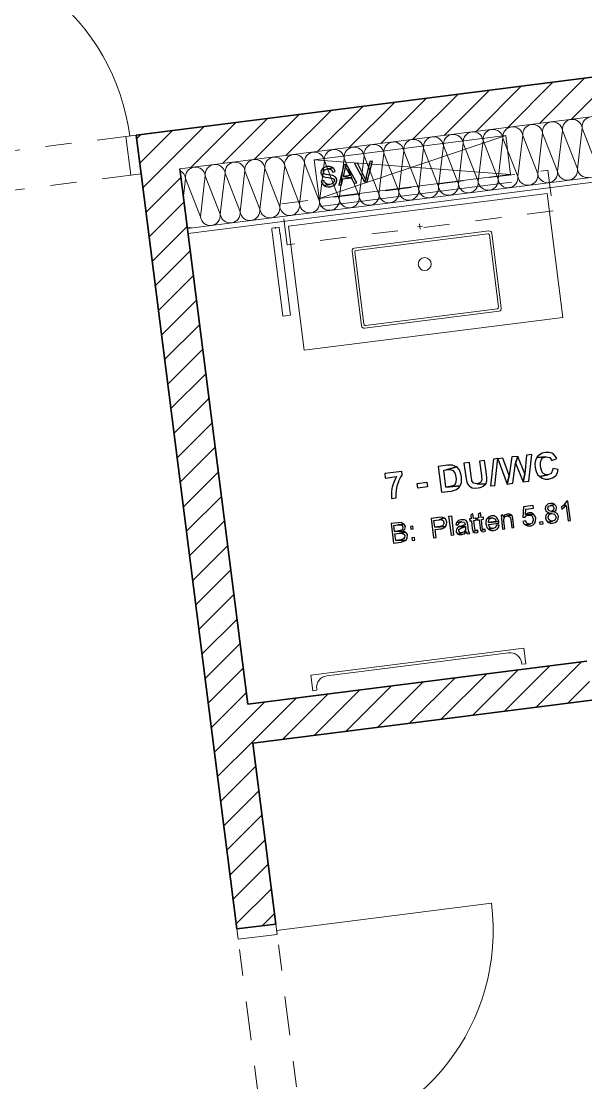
# Model space of a CAD drawing. Header units: metres. Extents: x 2713679.5 to 2713747.3, y 1226017.1 to 1226104.2.
# Drawn here: x 2713703.729 to 2713705.892, y 1226043.195 to 1226047.267 of the extents above; entities that cross this region are included whole.
import ezdxf

# ---------------------------------------------------------------- set-up
doc = ezdxf.new("R2010")
doc.units = ezdxf.units.M
doc.header["$MEASUREMENT"] = 0
doc.linetypes.add('Strich 2', pattern=[0.141111, 0.070556, -0.070556])
doc.linetypes.add('Strichpunkt 3_1_1mm Achsen', pattern=[0.25, 0.15, -0.05, 0, -0.05])
doc.layers.add('haustechnik', color=7, linetype='Continuous', true_color=0x0332dd)
doc.layers.add('texte', color=7, linetype='Continuous', true_color=0x000000)
doc.layers.add('plangrafiken', color=251, linetype='Continuous')
doc.layers.add('waende_stuetzen', color=250, linetype='Continuous')

msp = doc.modelspace()

# ---------------------------------------------------------------- linework, layer by layer
at = {"layer": 'haustechnik', "color": 152, "linetype": 'Continuous', "lineweight": 13, "true_color": 0x0365dd}
for p, q in [((2713704.8515, 1226046.7354), (2713705.5856, 1226046.8286)), ((2713704.8703, 1226046.5866), (2713705.5856, 1226046.8286)), ((2713705.5856, 1226046.8286), (2713705.6045, 1226046.6798)), ((2713705.6045, 1226046.6798), (2713704.8515, 1226046.7354)), ((2713704.8703, 1226046.5866), (2713704.8515, 1226046.7354)), ((2713705.6045, 1226046.6798), (2713704.8703, 1226046.5866)), ((2713705.6082, 1226046.65), (2713704.8741, 1226046.5568))]:
    msp.add_line(p, q, dxfattribs=at)
at = {"layer": 'plangrafiken', "color": 7, "linetype": 'Strich 2', "lineweight": 13}
for p, q in [((2713704.7277, 1226046.5665), (2713705.7476, 1226046.6959)), ((2713705.7476, 1226046.6959), (2713705.7675, 1226046.5392)), ((2713704.7476, 1226046.4097), (2713704.7277, 1226046.5665)), ((2713705.7675, 1226046.5392), (2713704.7476, 1226046.4097))]:
    msp.add_line(p, q, dxfattribs=at)
at = {"layer": 'plangrafiken', "color": 7, "linetype": 'Continuous', "lineweight": 13}
for p, q in [((2713704.7527, 1226046.481), (2713705.7448, 1226046.6069)), ((2713705.7448, 1226046.6069), (2713705.8052, 1226046.1307)), ((2713704.7028, 1226046.4771), (2713704.7034, 1226046.4722)), ((2713704.8131, 1226046.0048), (2713704.7527, 1226046.481)), ((2713705.247, 1226046.4782), (2713705.2668, 1226046.4807)), ((2713705.2582, 1226046.4695), (2713705.2557, 1226046.4893)), ((2713704.6897, 1226046.473), (2713704.6887, 1226046.4728)), ((2713704.6888, 1226046.4724), (2713704.6894, 1226046.4674)), ((2713704.6894, 1226046.4674), (2713704.691, 1226046.4552)), ((2713704.7166, 1226046.4764), (2713704.6897, 1226046.473)), ((2713704.691, 1226046.4552), (2713704.6915, 1226046.4507)), ((2713704.6915, 1226046.4507), (2713704.6917, 1226046.4493)), ((2713704.6923, 1226046.4489), (2713704.6918, 1226046.4485)), ((2713704.6918, 1226046.4483), (2713704.7314, 1226046.1365)), ((2713704.7006, 1226046.4743), (2713704.7056, 1226046.475)), ((2713704.7176, 1226046.476), (2713704.7175, 1226046.4765)), ((2713704.7203, 1226046.4544), (2713704.7176, 1226046.476)), ((2713704.7206, 1226046.4521), (2713704.72, 1226046.4524)), ((2713704.7205, 1226046.453), (2713704.7203, 1226046.4544)), ((2713704.7602, 1226046.1401), (2713704.7206, 1226046.4519)), ((2713705.0053, 1226046.3971), (2713705.5211, 1226046.4625)), ((2713705.0115, 1226046.3878), (2713705.5174, 1226046.452)), ((2713705.523, 1226046.4477), (2713705.5583, 1226046.1699)), ((2713705.5323, 1226046.4539), (2713705.5688, 1226046.1662)), ((2713705.0331, 1226046.0982), (2713704.9966, 1226046.3859)), ((2713705.0424, 1226046.1044), (2713705.0072, 1226046.3822)), ((2713705.5602, 1226046.155), (2713705.0443, 1226046.0895)), ((2713705.5539, 1226046.1643), (2713705.048, 1226046.1001)), ((2713704.7314, 1226046.1365), (2713704.7315, 1226046.1355)), ((2713704.7325, 1226046.1357), (2713704.7594, 1226046.1391)), ((2713704.7603, 1226046.1392), (2713704.7602, 1226046.1401)), ((2713705.8052, 1226046.1307), (2713704.8131, 1226046.0048)), ((2713704.8393, 1226044.7581), (2713705.6548, 1226044.8616)), ((2713705.6548, 1226044.8616), (2713705.6623, 1226044.8021)), ((2713705.5965, 1226044.8442), (2713704.9001, 1226044.7558)), ((2713705.6474, 1226044.8002), (2713705.6468, 1226044.8052)), ((2713705.6623, 1226044.8021), (2713705.6474, 1226044.8002)), ((2713704.8468, 1226044.6986), (2713704.8393, 1226044.7581)), ((2713704.8617, 1226044.7005), (2713704.8468, 1226044.6986)), ((2713704.8611, 1226044.7055), (2713704.8617, 1226044.7005))]:
    msp.add_line(p, q, dxfattribs=at)
msp.add_circle((2713705.2752, 1226046.3356), 0.025, dxfattribs=at)
for centre, radius, start, end in [((2713705.5181, 1226046.447), 0.005, 7.2326, 97.2326), ((2713705.5224, 1226046.4526), 0.01, 7.2326, 97.2326), ((2713705.0065, 1226046.3872), 0.01, 97.2326, 187.2326), ((2713705.0121, 1226046.3828), 0.005, 97.2326, 187.2326), ((2713705.5533, 1226046.1693), 0.005, 277.2326, 7.2326), ((2713705.5589, 1226046.1649), 0.01, 277.2326, 7.2326), ((2713705.043, 1226046.0995), 0.01, 187.2326, 277.2326), ((2713705.0474, 1226046.1051), 0.005, 187.2326, 277.2326), ((2713705.6022, 1226044.7995), 0.045, 7.2326, 97.2326), ((2713704.9057, 1226044.7111), 0.045, 97.2326, 187.2326)]:
    msp.add_arc(centre, radius, start, end, dxfattribs=at)
at = {"layer": 'texte'}
for points in [[(2713705.0174, 1226046.7228), (2713705.0066, 1226046.7214), (2713705.0448, 1226046.6504), (2713705.0489, 1226046.6594), (2713705.0475, 1226046.6625), (2713705.0435, 1226046.6711)], [(2713705.0745, 1226046.73), (2713705.0646, 1226046.7286), (2713705.0511, 1226046.672), (2713705.0506, 1226046.6684), (2713705.0489, 1226046.6594), (2713705.0448, 1226046.6504), (2713705.0547, 1226046.6517)], [(2713704.9009, 1226046.7093), (2713704.896, 1226046.7084), (2713704.8879, 1226046.7048), (2713704.8847, 1226046.703), (2713704.8793, 1226046.6963), (2713704.8784, 1226046.694), (2713704.8775, 1226046.6855), (2713704.8775, 1226046.6846), (2713704.8811, 1226046.6765), (2713704.8825, 1226046.6751), (2713704.8901, 1226046.6706), (2713704.8946, 1226046.6693), (2713704.905, 1226046.6679), (2713704.9113, 1226046.667), (2713704.9189, 1226046.6657), (2713704.9261, 1226046.6621), (2713704.9288, 1226046.6562), (2713704.9274, 1226046.6499), (2713704.9216, 1226046.6441), (2713704.9207, 1226046.6437), (2713704.9117, 1226046.6414), (2713704.8879, 1226046.6374), (2713704.896, 1226046.6333), (2713704.9036, 1226046.632), (2713704.9135, 1226046.6324), (2713704.9194, 1226046.6338), (2713704.9274, 1226046.6374), (2713704.9306, 1226046.6396), (2713704.936, 1226046.6468), (2713704.9373, 1226046.6495), (2713704.9382, 1226046.6585), (2713704.9378, 1226046.6607), (2713704.9337, 1226046.6684), (2713704.9315, 1226046.6706), (2713704.923, 1226046.6751), (2713704.9171, 1226046.676), (2713704.9063, 1226046.6774), (2713704.8973, 1226046.6787), (2713704.8906, 1226046.681), (2713704.887, 1226046.6873), (2713704.887, 1226046.6877), (2713704.8901, 1226046.6958), (2713704.8933, 1226046.6981), (2713704.9027, 1226046.7008), (2713704.9239, 1226046.7044), (2713704.9158, 1226046.7084), (2713704.9104, 1226046.7093)], [(2713704.9239, 1226046.7044), (2713704.9027, 1226046.7008), (2713704.9081, 1226046.7008), (2713704.9158, 1226046.6985), (2713704.9185, 1226046.6967), (2713704.9225, 1226046.6886), (2713704.9319, 1226046.6904), (2713704.931, 1226046.694), (2713704.9265, 1226046.7017)], [(2713704.976, 1226046.7174), (2713704.9652, 1226046.716), (2713704.9459, 1226046.6378), (2713704.9567, 1226046.6392), (2713704.9616, 1226046.663), (2713704.9931, 1226046.667), (2713704.9639, 1226046.6711), (2713704.9693, 1226046.694), (2713704.9702, 1226046.6999), (2713704.9711, 1226046.7089)], [(2713704.976, 1226046.7174), (2713704.9711, 1226046.7089), (2713704.9738, 1226046.703), (2713704.9787, 1226046.694), (2713704.989, 1226046.6747), (2713704.9639, 1226046.6711), (2713704.9931, 1226046.667), (2713705.0043, 1226046.6455), (2713705.0156, 1226046.6468)], [(2713704.8879, 1226046.6558), (2713704.8784, 1226046.6535), (2713704.8798, 1226046.6486), (2713704.8843, 1226046.641), (2713704.8879, 1226046.6374), (2713704.9117, 1226046.6414), (2713704.909, 1226046.641), (2713704.9, 1226046.6423), (2713704.8996, 1226046.6423), (2713704.8919, 1226046.6468), (2713704.8915, 1226046.6477)], [(2713705.5047, 1226045.5818), (2713705.4849, 1226045.5793), (2713705.4923, 1226045.5249), (2713705.4923, 1226045.52), (2713705.4936, 1226045.5076), (2713705.4898, 1226045.4989), (2713705.4886, 1226045.4977), (2713705.4762, 1226045.4928), (2713705.5096, 1226045.4915), (2713705.5133, 1226045.5039), (2713705.5133, 1226045.5138), (2713705.5121, 1226045.5299)], [(2713705.5282, 1226045.4829), (2713705.5405, 1226045.588), (2713705.5541, 1226045.5904), (2713705.543, 1226045.4841), (2713705.5282, 1226045.4829)], [(2713705.5752, 1226045.5904), (2713705.5554, 1226045.588), (2713705.5912, 1226045.4915), (2713705.5987, 1226045.5249)], [(2713705.632, 1226045.5979), (2713705.6086, 1226045.5954), (2713705.5987, 1226045.5249), (2713705.5912, 1226045.4915), (2713705.6135, 1226045.4952), (2713705.6234, 1226045.5719)], [(2713705.632, 1226045.5979), (2713705.6234, 1226045.5719), (2713705.6531, 1226045.5002), (2713705.6592, 1226045.5311)], [(2713705.6852, 1226045.6053), (2713705.6654, 1226045.6028), (2713705.6592, 1226045.5311), (2713705.6531, 1226045.5002), (2713705.6741, 1226045.5026)], [(2713705.705, 1226045.5929), (2713705.7001, 1226045.5818), (2713705.6976, 1226045.5694), (2713705.6988, 1226045.5558), (2713705.6988, 1226045.5533), (2713705.7025, 1226045.5397), (2713705.7075, 1226045.5286), (2713705.7161, 1226045.52), (2713705.747, 1226045.5274), (2713705.7396, 1226045.5274), (2713705.7285, 1226045.5336), (2713705.7273, 1226045.5348), (2713705.7223, 1226045.5447), (2713705.7186, 1226045.5595), (2713705.7186, 1226045.562), (2713705.7186, 1226045.5756), (2713705.7223, 1226045.5855), (2713705.7273, 1226045.5917), (2713705.7396, 1226045.5966)], [(2713705.7384, 1226045.6127), (2713705.726, 1226045.6102), (2713705.7149, 1226045.604), (2713705.7062, 1226045.5954), (2713705.705, 1226045.5929), (2713705.7396, 1226045.5966), (2713705.7409, 1226045.5966), (2713705.7532, 1226045.5929), (2713705.7545, 1226045.5929), (2713705.7619, 1226045.5818), (2713705.7817, 1226045.5892), (2713705.7767, 1226045.5979), (2713705.7693, 1226045.6065), (2713705.7631, 1226045.6102), (2713705.752, 1226045.6127)], [(2713705.3625, 1226045.5645), (2713705.3266, 1226045.5595), (2713705.339, 1226045.4606), (2713705.3761, 1226045.4643), (2713705.3823, 1226045.4656), (2713705.3934, 1226045.4693), (2713705.3971, 1226045.4705), (2713705.407, 1226045.4792), (2713705.4107, 1226045.4853), (2713705.3563, 1226045.4792), (2713705.3489, 1226045.5447), (2713705.3575, 1226045.5459), (2713705.3983, 1226045.5571), (2713705.3934, 1226045.5595), (2713705.3823, 1226045.5645), (2713705.3773, 1226045.5645)], [(2713705.3983, 1226045.5571), (2713705.3575, 1226045.5459), (2713705.3625, 1226045.5472), (2713705.3736, 1226045.5472), (2713705.3835, 1226045.5435), (2713705.3909, 1226045.5348), (2713705.3922, 1226045.5311), (2713705.3946, 1226045.5175), (2713705.3959, 1226045.5113), (2713705.3946, 1226045.4989), (2713705.3909, 1226045.489), (2713705.3835, 1226045.4841), (2713705.3711, 1226045.4816), (2713705.3563, 1226045.4792), (2713705.4107, 1226045.4853), (2713705.4156, 1226045.4977), (2713705.4156, 1226045.5051), (2713705.4156, 1226045.5187), (2713705.4132, 1226045.5311), (2713705.4095, 1226045.5422), (2713705.407, 1226045.5472)], [(2713705.4466, 1226045.5744), (2713705.4255, 1226045.5719), (2713705.433, 1226045.5187), (2713705.4354, 1226045.5051), (2713705.4379, 1226045.494), (2713705.4453, 1226045.4841), (2713705.4466, 1226045.4829), (2713705.4577, 1226045.4767), (2713705.4651, 1226045.4754), (2713705.4799, 1226045.4767), (2713705.4874, 1226045.4779), (2713705.4985, 1226045.4816), (2713705.4997, 1226045.4829), (2713705.5084, 1226045.4915), (2713705.5096, 1226045.4915), (2713705.4762, 1226045.4928), (2713705.475, 1226045.4928), (2713705.4626, 1226045.4952), (2713705.4552, 1226045.5039), (2713705.4552, 1226045.5064), (2713705.4527, 1226045.5212)], [(2713705.7668, 1226045.5509), (2713705.7656, 1226045.5447), (2713705.7606, 1226045.5348), (2713705.7594, 1226045.5323), (2713705.747, 1226045.5274), (2713705.7161, 1226045.52), (2713705.7248, 1226045.5138), (2713705.7372, 1226045.5101), (2713705.7495, 1226045.5101), (2713705.7532, 1226045.5113), (2713705.7656, 1226045.515), (2713705.7755, 1226045.5212), (2713705.778, 1226045.5237), (2713705.7841, 1226045.5348), (2713705.7866, 1226045.5472)], [(2713705.1869, 1226045.5397), (2713705.1226, 1226045.5323), (2713705.1238, 1226045.5138), (2713705.1671, 1226045.52), (2713705.1646, 1226045.515), (2713705.1597, 1226045.5039), (2713705.1547, 1226045.4915), (2713705.151, 1226045.4792), (2713705.1498, 1226045.4742), (2713705.1473, 1226045.4618), (2713705.1473, 1226045.4482), (2713705.1473, 1226045.4359), (2713705.1659, 1226045.4383), (2713705.1659, 1226045.4421), (2713705.1659, 1226045.4544), (2713705.1671, 1226045.468), (2713705.1683, 1226045.4767), (2713705.1708, 1226045.489), (2713705.1758, 1226045.5014), (2713705.1758, 1226045.5039), (2713705.1819, 1226045.5163), (2713705.1894, 1226045.5261)], [(2713705.2487, 1226045.4754), (2713705.2462, 1226045.494), (2713705.2833, 1226045.4989), (2713705.2858, 1226045.4804), (2713705.2487, 1226045.4754)], [(2713705.8237, 1226045.426), (2713705.8188, 1226045.426), (2713705.8175, 1226045.4235), (2713705.8113, 1226045.4149), (2713705.8076, 1226045.4099), (2713705.8175, 1226045.4087), (2713705.8249, 1226045.3506), (2713705.8336, 1226045.3518)], [(2713705.4602, 1226045.3778), (2713705.4515, 1226045.3716), (2713705.4527, 1226045.358), (2713705.4466, 1226045.358), (2713705.4478, 1226045.3506), (2713705.454, 1226045.3506), (2713705.4577, 1226045.3196), (2713705.4589, 1226045.3184), (2713705.4602, 1226045.3097), (2713705.4738, 1226045.3135), (2713705.4701, 1226045.3147), (2713705.4688, 1226045.3159), (2713705.4676, 1226045.3209), (2713705.4639, 1226045.3518), (2713705.4725, 1226045.353), (2713705.4713, 1226045.3604), (2713705.4626, 1226045.3592)], [(2713705.4886, 1226045.3815), (2713705.4799, 1226045.3753), (2713705.4824, 1226045.3617), (2713705.475, 1226045.3604), (2713705.4762, 1226045.3543), (2713705.4837, 1226045.3543), (2713705.4874, 1226045.3233), (2713705.4874, 1226045.3221), (2713705.4898, 1226045.3135), (2713705.5022, 1226045.3172), (2713705.4985, 1226045.3184), (2713705.4973, 1226045.3196), (2713705.496, 1226045.3246), (2713705.4923, 1226045.3555), (2713705.501, 1226045.3567), (2713705.501, 1226045.3642), (2713705.4911, 1226045.3629)], [(2713705.6914, 1226045.4087), (2713705.6543, 1226045.4037), (2713705.6518, 1226045.3642), (2713705.6605, 1226045.3642), (2713705.6654, 1226045.3703), (2713705.6729, 1226045.3728), (2713705.6926, 1226045.3765), (2713705.6617, 1226045.3753), (2713705.663, 1226045.3951), (2713705.6926, 1226045.3988)], [(2713705.6753, 1226045.3815), (2713705.6704, 1226045.3802), (2713705.6617, 1226045.3753), (2713705.6926, 1226045.3765), (2713705.684, 1226045.3815)], [(2713705.7569, 1226045.4173), (2713705.7483, 1226045.4161), (2713705.7421, 1226045.4099), (2713705.7384, 1226045.405), (2713705.7372, 1226045.3963), (2713705.7372, 1226045.3963), (2713705.7409, 1226045.3864), (2713705.7421, 1226045.3864), (2713705.7508, 1226045.3815), (2713705.747, 1226045.3802), (2713705.7606, 1226045.379), (2713705.7631, 1226045.379), (2713705.773, 1226045.3765), (2713705.7742, 1226045.3753), (2713705.778, 1226045.3666), (2713705.7792, 1226045.3642), (2713705.7755, 1226045.3543), (2713705.7742, 1226045.353), (2713705.7656, 1226045.3493), (2713705.747, 1226045.3456), (2713705.747, 1226045.3456), (2713705.7557, 1226045.3419), (2713705.7656, 1226045.3419), (2713705.7656, 1226045.3419), (2713705.7755, 1226045.3444), (2713705.7829, 1226045.3506), (2713705.7866, 1226045.358), (2713705.7879, 1226045.3679), (2713705.7866, 1226045.3703), (2713705.7829, 1226045.379), (2713705.7804, 1226045.3802), (2713705.7718, 1226045.3852), (2713705.7718, 1226045.3852), (2713705.7606, 1226045.3864), (2713705.7606, 1226045.3864), (2713705.7508, 1226045.3889), (2713705.747, 1226045.3975), (2713705.7495, 1226045.4062), (2713705.7569, 1226045.4099), (2713705.773, 1226045.4136), (2713705.7668, 1226045.4173)], [(2713705.747, 1226045.3802), (2713705.7409, 1226045.374), (2713705.7396, 1226045.3716), (2713705.7384, 1226045.3617), (2713705.7409, 1226045.353), (2713705.747, 1226045.3456), (2713705.7656, 1226045.3493), (2713705.7569, 1226045.3506), (2713705.7508, 1226045.3555), (2713705.7483, 1226045.3629), (2713705.7483, 1226045.3654), (2713705.7508, 1226045.374), (2713705.752, 1226045.3753), (2713705.7606, 1226045.379)], [(2713705.773, 1226045.4136), (2713705.7569, 1226045.4099), (2713705.7668, 1226045.4074), (2713705.7705, 1226045.4), (2713705.7693, 1226045.3914), (2713705.7606, 1226045.3864), (2713705.7718, 1226045.3852), (2713705.7792, 1226045.3914), (2713705.7804, 1226045.4013), (2713705.7792, 1226045.4062)], [(2713705.8076, 1226045.4099), (2713705.799, 1226045.4037), (2713705.8002, 1226045.3951), (2713705.8015, 1226045.3951), (2713705.8089, 1226045.4013), (2713705.8101, 1226045.4013), (2713705.8175, 1226045.4087)], [(2713705.1745, 1226045.3431), (2713705.1461, 1226045.3407), (2713705.156, 1226045.2652), (2713705.1844, 1226045.2689), (2713705.1869, 1226045.2702), (2713705.1955, 1226045.2726), (2713705.2042, 1226045.2764), (2713705.1646, 1226045.2751), (2713705.1609, 1226045.3011), (2713705.1782, 1226045.3036), (2713705.2017, 1226045.3073), (2713705.1931, 1226045.311), (2713705.1931, 1226045.311), (2713705.1597, 1226045.3097), (2713705.1572, 1226045.332), (2713705.172, 1226045.3345), (2713705.1968, 1226045.3382), (2713705.1881, 1226045.3431), (2713705.1844, 1226045.3444)], [(2713705.1968, 1226045.3382), (2713705.172, 1226045.3345), (2713705.1745, 1226045.3345), (2713705.1832, 1226045.3345), (2713705.1894, 1226045.332), (2713705.1918, 1226045.3258), (2713705.1906, 1226045.3184), (2713705.1856, 1226045.3147), (2713705.1758, 1226045.3122), (2713705.1597, 1226045.3097), (2713705.1931, 1226045.311), (2713705.1992, 1226045.3184), (2713705.2017, 1226045.3283), (2713705.2017, 1226045.3283), (2713705.1968, 1226045.337)], [(2713705.3279, 1226045.3629), (2713705.2994, 1226045.3592), (2713705.3093, 1226045.285), (2713705.3192, 1226045.2863), (2713705.3155, 1226045.3172), (2713705.334, 1226045.3196), (2713705.3402, 1226045.3196), (2713705.3489, 1226045.3233), (2713705.3551, 1226045.3283), (2713705.3142, 1226045.3258), (2713705.3105, 1226045.3518), (2713705.3303, 1226045.3543), (2713705.3489, 1226045.3617), (2713705.3489, 1226045.3617), (2713705.339, 1226045.3642), (2713705.339, 1226045.3642)], [(2713705.3489, 1226045.3617), (2713705.3303, 1226045.3543), (2713705.339, 1226045.3555), (2713705.3464, 1226045.3518), (2713705.3489, 1226045.3431), (2713705.3501, 1226045.3419), (2713705.3464, 1226045.3332), (2713705.3439, 1226045.3308), (2713705.334, 1226045.3283), (2713705.3142, 1226045.3258), (2713705.3551, 1226045.3283), (2713705.3588, 1226045.3357), (2713705.36, 1226045.3456), (2713705.36, 1226045.3456), (2713705.3563, 1226045.3555)], [(2713705.3773, 1226045.2937), (2713705.3674, 1226045.3679), (2713705.3773, 1226045.3691), (2713705.386, 1226045.2949), (2713705.3773, 1226045.2937)], [(2713705.3971, 1226045.3444), (2713705.3946, 1226045.3357), (2713705.4033, 1226045.3345), (2713705.407, 1226045.3431), (2713705.407, 1226045.3431), (2713705.4156, 1226045.3468)], [(2713705.4169, 1226045.3543), (2713705.4132, 1226045.3543), (2713705.4045, 1226045.3518), (2713705.4045, 1226045.3518), (2713705.3971, 1226045.3444), (2713705.3971, 1226045.3444), (2713705.4156, 1226045.3468), (2713705.4181, 1226045.3468), (2713705.4268, 1226045.3456), (2713705.4305, 1226045.3382), (2713705.4305, 1226045.3357), (2713705.4255, 1226045.3332), (2713705.4144, 1226045.3295), (2713705.407, 1226045.3283), (2713705.4317, 1226045.3283), (2713705.4317, 1226045.3246), (2713705.4317, 1226045.3159), (2713705.4268, 1226045.3085), (2713705.4354, 1226045.3085), (2713705.4379, 1226045.3011), (2713705.4478, 1226045.3023), (2713705.4441, 1226045.3085), (2713705.4429, 1226045.3122), (2713705.4416, 1226045.3246), (2713705.4404, 1226045.337), (2713705.4379, 1226045.3456), (2713705.4342, 1226045.3518), (2713705.428, 1226045.3543), (2713705.4268, 1226045.3543)], [(2713705.5146, 1226045.3592), (2713705.5121, 1226045.3567), (2713705.5096, 1226045.3481), (2713705.5096, 1226045.337), (2713705.5109, 1226045.3345), (2713705.5133, 1226045.3246), (2713705.5195, 1226045.3184), (2713705.5381, 1226045.3209), (2713705.5356, 1226045.3209), (2713705.5257, 1226045.3233), (2713705.5232, 1226045.3271), (2713705.5195, 1226045.337), (2713705.5591, 1226045.3419), (2713705.5591, 1226045.3444), (2713705.5591, 1226045.3481), (2713705.5195, 1226045.3444), (2713705.5195, 1226045.3481), (2713705.522, 1226045.3567), (2713705.5232, 1226045.358), (2713705.5319, 1226045.3617)], [(2713705.5319, 1226045.3691), (2713705.5306, 1226045.3691), (2713705.5208, 1226045.3654), (2713705.5146, 1226045.3592), (2713705.5319, 1226045.3617), (2713705.5356, 1226045.3617), (2713705.5442, 1226045.358), (2713705.5455, 1226045.358), (2713705.5492, 1226045.3481), (2713705.5195, 1226045.3444), (2713705.5591, 1226045.3481), (2713705.5554, 1226045.3567), (2713705.5504, 1226045.3642), (2713705.5492, 1226045.3642), (2713705.5418, 1226045.3691)], [(2713705.5752, 1226045.374), (2713705.5677, 1226045.3728), (2713705.5739, 1226045.3184), (2713705.5826, 1226045.3196), (2713705.5789, 1226045.3493), (2713705.5789, 1226045.3555), (2713705.5813, 1226045.3642), (2713705.5826, 1226045.3654), (2713705.5764, 1226045.3666)], [(2713705.5925, 1226045.3765), (2713705.5912, 1226045.3765), (2713705.5826, 1226045.3728), (2713705.5764, 1226045.3666), (2713705.5826, 1226045.3654), (2713705.5912, 1226045.3691), (2713705.6086, 1226045.3728), (2713705.6011, 1226045.3765)], [(2713705.6086, 1226045.3728), (2713705.5912, 1226045.3691), (2713705.5974, 1226045.3679), (2713705.6024, 1226045.3642), (2713705.6048, 1226045.3555), (2713705.6086, 1226045.3233), (2713705.6172, 1226045.3246), (2713705.6135, 1226045.358), (2713705.6123, 1226045.3666)], [(2713705.6617, 1226045.3506), (2713705.6518, 1226045.3481), (2713705.6555, 1226045.3407), (2713705.6617, 1226045.3345), (2713705.6778, 1226045.3382), (2713705.6778, 1226045.3382), (2713705.6679, 1226045.3407), (2713705.6667, 1226045.3419)], [(2713705.6926, 1226045.3765), (2713705.6729, 1226045.3728), (2713705.6766, 1226045.3728), (2713705.6852, 1226045.3703), (2713705.6877, 1226045.3679), (2713705.6914, 1226045.358), (2713705.6914, 1226045.353), (2713705.6889, 1226045.3444), (2713705.6865, 1226045.3419), (2713705.6778, 1226045.3382), (2713705.6617, 1226045.3345), (2713705.6691, 1226045.3308), (2713705.679, 1226045.3308), (2713705.6827, 1226045.3308), (2713705.6914, 1226045.3357), (2713705.6976, 1226045.3419), (2713705.7001, 1226045.3506), (2713705.7013, 1226045.3604), (2713705.6976, 1226045.3691)], [(2713705.7174, 1226045.337), (2713705.7161, 1226045.3468), (2713705.7273, 1226045.3481), (2713705.7285, 1226045.3382), (2713705.7174, 1226045.337)], [(2713705.2017, 1226045.3073), (2713705.1782, 1226045.3036), (2713705.1795, 1226045.3036), (2713705.1894, 1226045.3036), (2713705.1955, 1226045.2999), (2713705.1992, 1226045.2937), (2713705.198, 1226045.2863), (2713705.1955, 1226045.2825), (2713705.1894, 1226045.2788), (2713705.1832, 1226045.2776), (2713705.1646, 1226045.2751), (2713705.2042, 1226045.2764), (2713705.2079, 1226045.285), (2713705.2079, 1226045.285), (2713705.2091, 1226045.2949), (2713705.2091, 1226045.2974), (2713705.2042, 1226045.3048)], [(2713705.2302, 1226045.3295), (2713705.2203, 1226045.3283), (2713705.2215, 1226045.3184), (2713705.2314, 1226045.3196)], [(2713705.407, 1226045.3283), (2713705.4008, 1226045.3233), (2713705.3971, 1226045.3184), (2713705.3959, 1226045.311), (2713705.3959, 1226045.3073), (2713705.402, 1226045.2999), (2713705.4169, 1226045.3048), (2713705.4095, 1226045.306), (2713705.4058, 1226045.3122), (2713705.4058, 1226045.3172), (2713705.4095, 1226045.3196), (2713705.4169, 1226045.3233), (2713705.4231, 1226045.3246), (2713705.4317, 1226045.3283)], [(2713705.4268, 1226045.3085), (2713705.4169, 1226045.3048), (2713705.402, 1226045.2999), (2713705.4058, 1226045.2986), (2713705.4156, 1226045.2974), (2713705.4169, 1226045.2974), (2713705.4255, 1226045.3011), (2713705.4268, 1226045.3011), (2713705.4354, 1226045.3085)], [(2713705.4775, 1226045.3147), (2713705.4738, 1226045.3135), (2713705.4602, 1226045.3097), (2713705.4651, 1226045.306), (2713705.4725, 1226045.3048), (2713705.4799, 1226045.3073)], [(2713705.5059, 1226045.3184), (2713705.5022, 1226045.3172), (2713705.4898, 1226045.3135), (2713705.4936, 1226045.3097), (2713705.5022, 1226045.3085), (2713705.5084, 1226045.311)], [(2713705.5504, 1226045.3332), (2713705.5504, 1226045.3332), (2713705.5467, 1226045.3246), (2713705.5381, 1226045.3209), (2713705.5195, 1226045.3184), (2713705.5208, 1226045.3172), (2713705.5294, 1226045.3135), (2713705.5393, 1226045.3135), (2713705.5455, 1226045.3147), (2713705.5541, 1226045.3196), (2713705.5579, 1226045.3246), (2713705.5603, 1226045.3332)], [(2713705.2363, 1226045.2863), (2713705.2252, 1226045.285), (2713705.2265, 1226045.2751), (2713705.2376, 1226045.2764)]]:
    msp.add_lwpolyline(points, close=True, dxfattribs=at)
at = {"layer": 'waende_stuetzen', "color": 7, "linetype": 'Continuous', "lineweight": 35}
for p, q in [((2713707.4924, 1226047.252), (2713704.1691, 1226046.8303)), ((2713704.1691, 1226046.8303), (2713704.188, 1226046.6814)), ((2713704.188, 1226046.6814), (2713704.5556, 1226043.7847)), ((2713704.5974, 1226044.6468), (2713704.3368, 1226046.7003)), ((2713705.897, 1226044.8117), (2713704.5974, 1226044.6468)), ((2713704.6163, 1226044.498), (2713705.9158, 1226044.6629)), ((2713704.7044, 1226043.8036), (2713704.6163, 1226044.498)), ((2713704.7044, 1226043.8036), (2713704.5556, 1226043.7847))]:
    msp.add_line(p, q, dxfattribs=at)
at = {"layer": 'waende_stuetzen', "color": 7, "linetype": 'Continuous', "lineweight": 18}
for p, q in [((2713707.5064, 1226047.1026), (2713704.3368, 1226046.7003)), ((2713704.3657, 1226046.4722), (2713707.5353, 1226046.8744)), ((2713704.3683, 1226046.4523), (2713707.5378, 1226046.8546)), ((2713704.3683, 1226046.4523), (2713704.3657, 1226046.4722))]:
    msp.add_line(p, q, dxfattribs=at)
at = {"layer": 'waende_stuetzen', "color": 18, "linetype": 'Continuous', "lineweight": 0, "true_color": 0x000000}
for p, q in [((2713705.7148, 1226046.8752), (2713705.888, 1226047.0484)), ((2713705.8363, 1226046.8906), (2713706.0095, 1226047.0638)), ((2713705.4718, 1226046.8444), (2713705.645, 1226047.0176)), ((2713705.5933, 1226046.8598), (2713705.7665, 1226047.033)), ((2713705.1074, 1226046.7981), (2713705.2806, 1226046.9713)), ((2713705.2289, 1226046.8135), (2713705.4021, 1226046.9867)), ((2713705.3504, 1226046.829), (2713705.5235, 1226047.0021)), ((2713704.7429, 1226046.7519), (2713704.9161, 1226046.9251)), ((2713704.8644, 1226046.7673), (2713705.0376, 1226046.9405)), ((2713704.9859, 1226046.7827), (2713705.1591, 1226046.9559)), ((2713704.5, 1226046.721), (2713704.6732, 1226046.8942)), ((2713704.6215, 1226046.7365), (2713704.7946, 1226046.9096)), ((2713704.1828, 1226046.7221), (2713704.3087, 1226046.848)), ((2713704.257, 1226046.6902), (2713704.4302, 1226046.8634)), ((2713704.3785, 1226046.7056), (2713704.5517, 1226046.8788)), ((2713704.1709, 1226046.8162), (2713704.1872, 1226046.8326)), ((2713704.1948, 1226046.628), (2713704.257, 1226046.6902)), ((2713704.2067, 1226046.5338), (2713704.3409, 1226046.668)), ((2713704.2187, 1226046.4397), (2713704.3528, 1226046.5739)), ((2713704.2306, 1226046.3456), (2713704.3648, 1226046.4798)), ((2713704.2425, 1226046.2515), (2713704.3767, 1226046.3857)), ((2713704.2545, 1226046.1574), (2713704.3887, 1226046.2915)), ((2713704.2664, 1226046.0632), (2713704.4006, 1226046.1974)), ((2713704.2784, 1226045.9691), (2713704.4126, 1226046.1033)), ((2713704.2903, 1226045.875), (2713704.4245, 1226046.0092)), ((2713704.3023, 1226045.7809), (2713704.4364, 1226045.915)), ((2713704.3142, 1226045.6867), (2713704.4484, 1226045.8209)), ((2713704.3262, 1226045.5926), (2713704.4603, 1226045.7268)), ((2713704.3381, 1226045.4985), (2713704.4723, 1226045.6327)), ((2713704.35, 1226045.4044), (2713704.4842, 1226045.5386)), ((2713704.362, 1226045.3103), (2713704.4962, 1226045.4444)), ((2713704.3739, 1226045.2161), (2713704.5081, 1226045.3503)), ((2713704.3859, 1226045.122), (2713704.5201, 1226045.2562)), ((2713704.3978, 1226045.0279), (2713704.532, 1226045.1621)), ((2713704.4098, 1226044.9338), (2713704.5439, 1226045.068)), ((2713704.4217, 1226044.8397), (2713704.5559, 1226044.9738)), ((2713704.4337, 1226044.7455), (2713704.5678, 1226044.8797)), ((2713705.7029, 1226044.6359), (2713705.8761, 1226044.8091)), ((2713704.4456, 1226044.6514), (2713704.5798, 1226044.7856)), ((2713705.4599, 1226044.6051), (2713705.6331, 1226044.7782)), ((2713705.5814, 1226044.6205), (2713705.7546, 1226044.7937)), ((2713705.0955, 1226044.5588), (2713705.2686, 1226044.732)), ((2713705.2169, 1226044.5742), (2713705.3901, 1226044.7474)), ((2713705.3384, 1226044.5896), (2713705.5116, 1226044.7628)), ((2713705.8244, 1226044.6513), (2713705.9069, 1226044.7338)), ((2713704.4575, 1226044.5573), (2713704.5917, 1226044.6915)), ((2713704.731, 1226044.5126), (2713704.9042, 1226044.6857)), ((2713704.8525, 1226044.528), (2713705.0257, 1226044.7012)), ((2713704.974, 1226044.5434), (2713705.1472, 1226044.7166)), ((2713704.6037, 1226044.5973), (2713704.6612, 1226044.6549)), ((2713704.6156, 1226044.5032), (2713704.7827, 1226044.6703)), ((2713704.4695, 1226044.4632), (2713704.6037, 1226044.5973)), ((2713704.4814, 1226044.369), (2713704.6156, 1226044.5032)), ((2713704.4934, 1226044.2749), (2713704.6276, 1226044.4091)), ((2713704.5053, 1226044.1808), (2713704.6395, 1226044.315)), ((2713704.5173, 1226044.0867), (2713704.6514, 1226044.2209)), ((2713704.5292, 1226043.9926), (2713704.6634, 1226044.1267)), ((2713704.5412, 1226043.8984), (2713704.6753, 1226044.0326)), ((2713704.5531, 1226043.8043), (2713704.6873, 1226043.9385)), ((2713704.6517, 1226043.7969), (2713704.6992, 1226043.8444))]:
    msp.add_line(p, q, dxfattribs=at)
at = {"layer": 'waende_stuetzen', "color": 7, "linetype": 'Continuous', "lineweight": 13}
for p, q in [((2713705.7845, 1226046.6909), (2713705.8032, 1226046.8478)), ((2713705.8605, 1226046.7005), (2713705.8032, 1226046.8478)), ((2713705.8605, 1226046.7005), (2713705.8792, 1226046.8574)), ((2713705.9366, 1226046.7102), (2713705.8792, 1226046.8574)), ((2713704.1294, 1226046.8252), (2713704.1691, 1226046.8303)), ((2713704.1483, 1226046.6764), (2713704.1294, 1226046.8252)), ((2713705.4802, 1226046.6522), (2713705.499, 1226046.8092)), ((2713705.5563, 1226046.6619), (2713705.499, 1226046.8092)), ((2713705.5563, 1226046.6619), (2713705.575, 1226046.8188)), ((2713705.6323, 1226046.6715), (2713705.575, 1226046.8188)), ((2713705.6323, 1226046.6715), (2713705.6511, 1226046.8285)), ((2713705.7084, 1226046.6812), (2713705.6511, 1226046.8285)), ((2713705.7084, 1226046.6812), (2713705.7271, 1226046.8381)), ((2713705.7845, 1226046.6909), (2713705.7271, 1226046.8381)), ((2713705.176, 1226046.6136), (2713705.1947, 1226046.7706)), ((2713705.2521, 1226046.6233), (2713705.1947, 1226046.7706)), ((2713705.2521, 1226046.6233), (2713705.2708, 1226046.7802)), ((2713705.3281, 1226046.6329), (2713705.2708, 1226046.7802)), ((2713705.3281, 1226046.6329), (2713705.3468, 1226046.7899)), ((2713705.4042, 1226046.6426), (2713705.3468, 1226046.7899)), ((2713705.4042, 1226046.6426), (2713705.4229, 1226046.7995)), ((2713705.4802, 1226046.6522), (2713705.4229, 1226046.7995)), ((2713704.7957, 1226046.5654), (2713704.8144, 1226046.7223)), ((2713704.8718, 1226046.575), (2713704.8144, 1226046.7223)), ((2713704.8718, 1226046.575), (2713704.8905, 1226046.732)), ((2713704.9478, 1226046.5847), (2713704.8905, 1226046.732)), ((2713704.9478, 1226046.5847), (2713704.9666, 1226046.7416)), ((2713705.0239, 1226046.5943), (2713704.9666, 1226046.7416)), ((2713705.0239, 1226046.5943), (2713705.0426, 1226046.7513)), ((2713705.0999, 1226046.604), (2713705.0426, 1226046.7513)), ((2713705.0999, 1226046.604), (2713705.1187, 1226046.7609)), ((2713705.176, 1226046.6136), (2713705.1187, 1226046.7609)), ((2713704.188, 1226046.6814), (2713704.1483, 1226046.6764)), ((2713704.3657, 1226046.4722), (2713704.3368, 1226046.7003)), ((2713704.4915, 1226046.5268), (2713704.5102, 1226046.6837)), ((2713704.5676, 1226046.5364), (2713704.5102, 1226046.6837)), ((2713704.5676, 1226046.5364), (2713704.5863, 1226046.6934)), ((2713704.6436, 1226046.5461), (2713704.5863, 1226046.6934)), ((2713704.6436, 1226046.5461), (2713704.6623, 1226046.703)), ((2713704.7197, 1226046.5557), (2713704.6623, 1226046.703)), ((2713704.7197, 1226046.5557), (2713704.7384, 1226046.7127)), ((2713704.7957, 1226046.5654), (2713704.7384, 1226046.7127)), ((2713704.35, 1226046.5963), (2713704.3581, 1226046.6644)), ((2713704.4154, 1226046.5171), (2713704.3581, 1226046.6644)), ((2713704.4154, 1226046.5171), (2713704.4342, 1226046.6741)), ((2713704.4915, 1226046.5268), (2713704.4342, 1226046.6741)), ((2713704.7075, 1226043.7788), (2713705.5309, 1226043.8833)), ((2713704.7044, 1226043.8036), (2713704.7094, 1226043.7639)), ((2713704.5606, 1226043.745), (2713704.5556, 1226043.7847)), ((2713704.7094, 1226043.7639), (2713704.5606, 1226043.745))]:
    msp.add_line(p, q, dxfattribs=at)
at = {"layer": 'waende_stuetzen', "color": 7, "linetype": 'Strichpunkt 3_1_1mm Achsen', "lineweight": 13}
for p, q in [((2713704.1691, 1226046.8303), (2713703.2961, 1226046.7195)), ((2713704.188, 1226046.6814), (2713703.315, 1226046.5707)), ((2713704.8152, 1226042.9306), (2713704.7044, 1226043.8036)), ((2713704.6664, 1226042.9117), (2713704.5556, 1226043.7847))]:
    msp.add_line(p, q, dxfattribs=at)
at = {"layer": 'waende_stuetzen', "color": 7, "linetype": 'Continuous', "lineweight": 13}
for centre, radius, start, end in [((2713703.3209, 1226046.7226), 0.83, 7.2326, 97.2326), ((2713705.8412, 1226046.8526), 0.0383, 97.2326, 187.2326), ((2713705.8412, 1226046.8526), 0.0383, 7.2326, 97.2326), ((2713705.9173, 1226046.8623), 0.0383, 97.2326, 187.2326), ((2713705.537, 1226046.814), 0.0383, 97.2326, 187.2326), ((2713705.537, 1226046.814), 0.0383, 7.2326, 97.2326), ((2713705.613, 1226046.8237), 0.0383, 97.2326, 187.2326), ((2713705.613, 1226046.8237), 0.0383, 7.2326, 97.2326), ((2713705.6891, 1226046.8333), 0.0383, 97.2326, 187.2326), ((2713705.6891, 1226046.8333), 0.0383, 7.2326, 97.2326), ((2713705.7652, 1226046.843), 0.0383, 97.2326, 187.2326), ((2713705.7652, 1226046.843), 0.0383, 7.2326, 97.2326), ((2713705.1567, 1226046.7657), 0.0383, 97.2326, 187.2326), ((2713705.1567, 1226046.7657), 0.0383, 7.2326, 97.2326), ((2713705.2328, 1226046.7754), 0.0383, 97.2326, 187.2326), ((2713705.2328, 1226046.7754), 0.0383, 7.2326, 97.2326), ((2713705.3088, 1226046.7851), 0.0383, 97.2326, 187.2326), ((2713705.3088, 1226046.7851), 0.0383, 7.2326, 97.2326), ((2713705.3849, 1226046.7947), 0.0383, 97.2326, 187.2326), ((2713705.3849, 1226046.7947), 0.0383, 7.2326, 97.2326), ((2713705.4609, 1226046.8044), 0.0383, 97.2326, 187.2326), ((2713705.4609, 1226046.8044), 0.0383, 7.2326, 97.2326), ((2713704.8525, 1226046.7271), 0.0383, 97.2326, 187.2326), ((2713704.8525, 1226046.7271), 0.0383, 7.2326, 97.2326), ((2713704.9285, 1226046.7368), 0.0383, 97.2326, 187.2326), ((2713704.9285, 1226046.7368), 0.0383, 7.2326, 97.2326), ((2713705.0046, 1226046.7464), 0.0383, 97.2326, 187.2326), ((2713705.0046, 1226046.7464), 0.0383, 7.2326, 97.2326), ((2713705.0806, 1226046.7561), 0.0383, 97.2326, 187.2326), ((2713705.0806, 1226046.7561), 0.0383, 7.2326, 97.2326), ((2713704.5482, 1226046.6885), 0.0383, 97.2326, 187.2326), ((2713704.5482, 1226046.6885), 0.0383, 7.2326, 97.2326), ((2713704.6243, 1226046.6982), 0.0383, 97.2326, 187.2326), ((2713704.6243, 1226046.6982), 0.0383, 7.2326, 97.2326), ((2713704.7004, 1226046.7078), 0.0383, 97.2326, 187.2326), ((2713704.7004, 1226046.7078), 0.0383, 7.2326, 97.2326), ((2713704.7764, 1226046.7175), 0.0383, 97.2326, 187.2326), ((2713704.7764, 1226046.7175), 0.0383, 7.2326, 97.2326), ((2713704.3201, 1226046.6596), 0.0383, 7.2326, 62.7493), ((2713704.3961, 1226046.6692), 0.0383, 97.2326, 187.2326), ((2713704.3961, 1226046.6692), 0.0383, 7.2326, 97.2326), ((2713704.4722, 1226046.6789), 0.0383, 97.2326, 187.2326), ((2713704.4722, 1226046.6789), 0.0383, 7.2326, 97.2326), ((2713705.6704, 1226046.6764), 0.0383, 277.2326, 7.2326), ((2713705.7464, 1226046.686), 0.0383, 187.2326, 277.2326), ((2713705.7464, 1226046.686), 0.0383, 277.2326, 7.2326), ((2713705.8225, 1226046.6957), 0.0383, 187.2326, 277.2326), ((2713705.8225, 1226046.6957), 0.0383, 277.2326, 7.2326), ((2713705.8985, 1226046.7053), 0.0383, 187.2326, 277.2326), ((2713705.3661, 1226046.6378), 0.0383, 277.2326, 7.2326), ((2713705.4422, 1226046.6474), 0.0383, 187.2326, 277.2326), ((2713705.4422, 1226046.6474), 0.0383, 277.2326, 7.2326), ((2713705.5183, 1226046.6571), 0.0383, 187.2326, 277.2326), ((2713705.5183, 1226046.6571), 0.0383, 277.2326, 7.2326), ((2713705.5943, 1226046.6667), 0.0383, 187.2326, 277.2326), ((2713705.5943, 1226046.6667), 0.0383, 277.2326, 7.2326), ((2713705.6704, 1226046.6764), 0.0383, 187.2326, 277.2326), ((2713705.0619, 1226046.5992), 0.0383, 277.2326, 7.2326), ((2713705.138, 1226046.6088), 0.0383, 187.2326, 277.2326), ((2713705.138, 1226046.6088), 0.0383, 277.2326, 7.2326), ((2713705.214, 1226046.6185), 0.0383, 187.2326, 277.2326), ((2713705.214, 1226046.6185), 0.0383, 277.2326, 7.2326), ((2713705.2901, 1226046.6281), 0.0383, 187.2326, 277.2326), ((2713705.2901, 1226046.6281), 0.0383, 277.2326, 7.2326), ((2713705.3661, 1226046.6378), 0.0383, 187.2326, 277.2326), ((2713704.7577, 1226046.5605), 0.0383, 277.2326, 7.2326), ((2713704.8337, 1226046.5702), 0.0383, 187.2326, 277.2326), ((2713704.8337, 1226046.5702), 0.0383, 277.2326, 7.2326), ((2713704.9098, 1226046.5799), 0.0383, 187.2326, 277.2326), ((2713704.9098, 1226046.5799), 0.0383, 277.2326, 7.2326), ((2713704.9859, 1226046.5895), 0.0383, 187.2326, 277.2326), ((2713704.9859, 1226046.5895), 0.0383, 277.2326, 7.2326), ((2713705.0619, 1226046.5992), 0.0383, 187.2326, 277.2326), ((2713704.4535, 1226046.5219), 0.0383, 277.2326, 7.2326), ((2713704.5295, 1226046.5316), 0.0383, 187.2326, 277.2326), ((2713704.5295, 1226046.5316), 0.0383, 277.2326, 7.2326), ((2713704.6056, 1226046.5412), 0.0383, 187.2326, 277.2326), ((2713704.6056, 1226046.5412), 0.0383, 277.2326, 7.2326), ((2713704.6816, 1226046.5509), 0.0383, 187.2326, 277.2326), ((2713704.6816, 1226046.5509), 0.0383, 277.2326, 7.2326), ((2713704.7577, 1226046.5605), 0.0383, 187.2326, 277.2326), ((2713704.4535, 1226046.5219), 0.0383, 187.2326, 277.2326), ((2713704.3774, 1226046.5123), 0.0383, 251.5214, 277.2326), ((2713704.7075, 1226043.7788), 0.83, 277.2326, 7.2326)]:
    msp.add_arc(centre, radius, start, end, dxfattribs=at)

doc.saveas('drawing.dxf')
